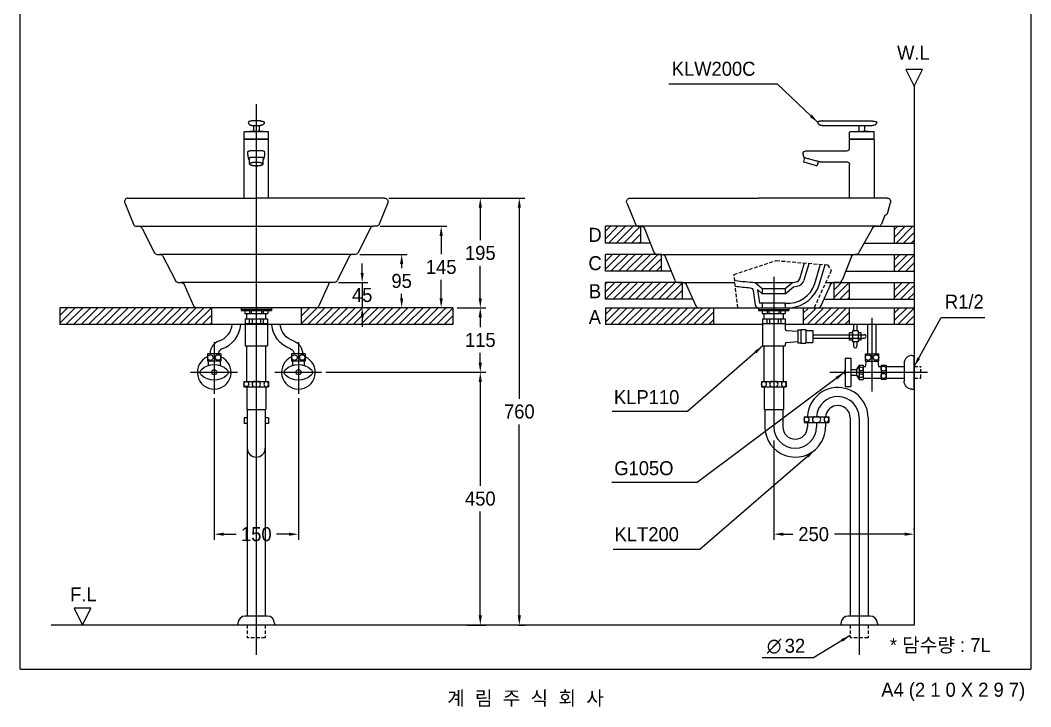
# Model space of a CAD drawing. Header units: millimetres. Extents: x 0 to 3800, y -67 to 2530.
# Drawn here: x 2000 to 3800, y -67 to 1156 of the extents above; entities that cross this region are included whole.
import ezdxf
from ezdxf.enums import TextEntityAlignment as Align
from ezdxf.lldxf.tags import DXFTag

# ---------------------------------------------------------------- set-up
doc = ezdxf.new("R2010")
doc.units = ezdxf.units.MM
doc.linetypes.add('DASHED2', pattern=[9.525, 6.35, -3.175])
for name, color, linetype in [('TEXT', 7, 'Continuous'), ('내부선 및 부속', 4, 'Continuous'), ('도각라인', 255, 'Continuous'), ('외형선', 3, 'Continuous'), ('점선', 6, 'DASHED2'), ('중심선', 1, 'DASHED'), ('치수선', 7, 'Continuous')]:
    doc.layers.add(name, color=color, linetype=linetype)
doc.styles.add('140911', font='HBATANG.TTF', dxfattribs={"height": 23})
doc.styles.add('____', font='')
doc.styles.add('타이틀', font='H2GTRM.TTF', dxfattribs={"height": 25})
doc.styles.get('____').set_extended_font_data('굴림')
tags = doc.linetypes.add('DASHDOT', pattern=[70, 31, -13, 13, -13]).pattern_tags.tags
tags[10:11] = [DXFTag(74, 4), DXFTag(75, 0), DXFTag(340, '0'), DXFTag(46, 0.0), DXFTag(50, 0.0), DXFTag(44, 0.0), DXFTag(45, 0.0)]
tags[8:9] = [DXFTag(74, 4), DXFTag(75, 0), DXFTag(340, '0'), DXFTag(46, 0.0), DXFTag(50, 0.0), DXFTag(44, 0.0), DXFTag(45, 0.0)]
tags[6:7] = [DXFTag(74, 4), DXFTag(75, 0), DXFTag(340, '0'), DXFTag(46, 0.0), DXFTag(50, 0.0), DXFTag(44, 0.0), DXFTag(45, 0.0)]
tags[4:5] = [DXFTag(74, 4), DXFTag(75, 0), DXFTag(340, '0'), DXFTag(46, 0.0), DXFTag(50, 0.0), DXFTag(44, 0.0), DXFTag(45, 0.0)]
tags = doc.linetypes.add('DASHED', pattern=[25.72, 12.86, -12.86]).pattern_tags.tags
tags[6:7] = [DXFTag(74, 4), DXFTag(75, 0), DXFTag(340, '0'), DXFTag(46, 0.0), DXFTag(50, 0.0), DXFTag(44, 0.0), DXFTag(45, 0.0)]
tags[4:5] = [DXFTag(74, 4), DXFTag(75, 0), DXFTag(340, '0'), DXFTag(46, 0.0), DXFTag(50, 0.0), DXFTag(44, 0.0), DXFTag(45, 0.0)]
doc.dimstyles.new('MSADIM', dxfattribs={"dimtxt": 33, "dimasz": 17, "dimexe": 10, "dimexo": 7.5, "dimgap": 10, "dimtad": 0, "dimtih": 1, "dimtoh": 1, "dimdec": 0, "dimzin": 1, "dimdsep": 46, "dimtxsty": '____', "dimcen": 11.25, "dimadec": 0, "dimazin": 0, "dimtfac": 1, "dimtdec": 0, "dimtix": 1, "dimtmove": 0, "dimatfit": 3, "dimfxl": 1, "dimtolj": 1, "dimtzin": 1, "dimarcsym": 0})

# ---------------------------------------------------------------- blocks, each defined once
blk = doc.blocks.new('*D17')
at = {"layer": '치수선', "color": 0, "linetype": 'Continuous', "lineweight": -2, "transparency": 16777216}
for p, q in [((2609.1, 705.7), (2609.1, 722.7)), ((2566.8, 688.7), (2619.1, 688.7)), ((2609.1, 688.7), (2609.1, 643.7)), ((2616.6, 643.7), (2619.1, 643.7)), ((2609.1, 626.7), (2609.1, 609.7))]:
    blk.add_line(p, q, dxfattribs=at)
at = {"layer": '치수선', "color": 0, "linetype": 'Continuous', "transparency": 16777216}
for points in [[(2606.3, 705.7), (2612, 705.7), (2609.1, 688.7)], [(2606.3, 626.7), (2612, 626.7), (2609.1, 643.7)]]:
    blk.add_solid(points, dxfattribs=at)
at = {"layer": '치수선', "color": 0, "linetype": 'Continuous', "transparency": 16777216, "insert": (2609.1, 666.2), "char_height": 25, "attachment_point": 5, "style": '____'}
blk.add_mtext('\\A1;45', dxfattribs=at)
blk = doc.blocks.new('*D18')
at = {"layer": '치수선', "color": 0, "linetype": 'Continuous', "lineweight": -2, "transparency": 16777216}
for p, q in [((2604.9, 738.7), (2689.4, 738.7)), ((2679.4, 721.7), (2679.4, 714)), ((2679.4, 660.7), (2679.4, 668.4)), ((2686.9, 643.7), (2689.4, 643.7))]:
    blk.add_line(p, q, dxfattribs=at)
at = {"layer": '치수선', "color": 0, "linetype": 'Continuous', "transparency": 16777216}
for points in [[(2676.6, 721.7), (2682.3, 721.7), (2679.4, 738.7)], [(2676.6, 660.7), (2682.3, 660.7), (2679.4, 643.7)]]:
    blk.add_solid(points, dxfattribs=at)
at = {"layer": '치수선', "color": 0, "linetype": 'Continuous', "transparency": 16777216, "insert": (2679.4, 691.2), "char_height": 25, "attachment_point": 5, "style": '____'}
blk.add_mtext('\\A1;95', dxfattribs=at)
blk = doc.blocks.new('*D19')
at = {"layer": '치수선', "color": 0, "linetype": 'Continuous', "lineweight": -2, "transparency": 16777216}
for p, q in [((2641.4, 788.7), (2759.8, 788.7)), ((2749.8, 771.7), (2749.8, 739)), ((2749.8, 660.7), (2749.8, 693.3)), ((2757.3, 643.7), (2759.8, 643.7))]:
    blk.add_line(p, q, dxfattribs=at)
at = {"layer": '치수선', "color": 0, "linetype": 'Continuous', "transparency": 16777216}
for points in [[(2747, 771.7), (2752.7, 771.7), (2749.8, 788.7)], [(2747, 660.7), (2752.7, 660.7), (2749.8, 643.7)]]:
    blk.add_solid(points, dxfattribs=at)
at = {"layer": '치수선', "color": 0, "linetype": 'Continuous', "transparency": 16777216, "insert": (2749.8, 716.2), "char_height": 25, "attachment_point": 5, "style": '____'}
blk.add_mtext('\\A1;145', dxfattribs=at)
blk = doc.blocks.new('*D20')
at = {"layer": '치수선', "color": 0, "linetype": 'Continuous', "lineweight": -2, "transparency": 16777216}
for p, q in [((2656.6, 838.7), (2829.5, 838.7)), ((2819.5, 821.7), (2819.5, 764)), ((2819.5, 660.7), (2819.5, 718.3)), ((2778, 643.7), (2829.5, 643.7))]:
    blk.add_line(p, q, dxfattribs=at)
at = {"layer": '치수선', "color": 0, "linetype": 'Continuous', "transparency": 16777216}
for points in [[(2816.6, 821.7), (2822.3, 821.7), (2819.5, 838.7)], [(2816.6, 660.7), (2822.3, 660.7), (2819.5, 643.7)]]:
    blk.add_solid(points, dxfattribs=at)
at = {"layer": '치수선', "color": 0, "linetype": 'Continuous', "transparency": 16777216, "insert": (2819.5, 741.2), "char_height": 25, "attachment_point": 5, "style": '____'}
blk.add_mtext('\\A1;195', dxfattribs=at)
blk = doc.blocks.new('*D21')
at = {"layer": '치수선', "color": 0, "linetype": 'Continuous', "lineweight": -2, "transparency": 16777216}
for p, q in [((2656.6, 838.7), (2899, 838.7)), ((2889, 821.7), (2889, 481.5)), ((2889, 95.7), (2889, 435.8)), ((2887, 78.7), (2899, 78.7))]:
    blk.add_line(p, q, dxfattribs=at)
at = {"layer": '치수선', "color": 0, "linetype": 'Continuous', "transparency": 16777216}
for points in [[(2886.1, 821.7), (2891.8, 821.7), (2889, 838.7)], [(2886.1, 95.7), (2891.8, 95.7), (2889, 78.7)]]:
    blk.add_solid(points, dxfattribs=at)
at = {"layer": '치수선', "color": 0, "linetype": 'Continuous', "transparency": 16777216, "insert": (2889, 458.7), "char_height": 25, "attachment_point": 5, "style": '____'}
blk.add_mtext('\\A1;760', dxfattribs=at)
blk = doc.blocks.new('*D22')
at = {"layer": '치수선', "color": 0, "linetype": 'Continuous', "lineweight": -2, "transparency": 16777216}
for p, q in [((2778, 643.7), (2829.5, 643.7)), ((2819.5, 626.7), (2819.5, 609)), ((2819.5, 545.7), (2819.5, 563.3)), ((2544.3, 528.7), (2829.5, 528.7))]:
    blk.add_line(p, q, dxfattribs=at)
at = {"layer": '치수선', "color": 0, "linetype": 'Continuous', "transparency": 16777216}
for points in [[(2816.6, 626.7), (2822.3, 626.7), (2819.5, 643.7)], [(2816.6, 545.7), (2822.3, 545.7), (2819.5, 528.7)]]:
    blk.add_solid(points, dxfattribs=at)
at = {"layer": '치수선', "color": 0, "linetype": 'Continuous', "transparency": 16777216, "insert": (2819.5, 586.2), "char_height": 25, "attachment_point": 5, "style": '____'}
blk.add_mtext('\\A1;115', dxfattribs=at)
blk = doc.blocks.new('*D23')
at = {"layer": '치수선', "color": 0, "linetype": 'Continuous', "lineweight": -2, "transparency": 16777216}
for p, q in [((2544.3, 528.7), (2829.5, 528.7)), ((2819.5, 511.7), (2819.5, 326.5)), ((2819.5, 95.7), (2819.5, 280.8)), ((2796.5, 78.7), (2829.5, 78.7))]:
    blk.add_line(p, q, dxfattribs=at)
at = {"layer": '치수선', "color": 0, "linetype": 'Continuous', "transparency": 16777216}
for points in [[(2816.6, 511.7), (2822.3, 511.7), (2819.5, 528.7)], [(2816.6, 95.7), (2822.3, 95.7), (2819.5, 78.7)]]:
    blk.add_solid(points, dxfattribs=at)
at = {"layer": '치수선', "color": 0, "linetype": 'Continuous', "transparency": 16777216, "insert": (2819.5, 303.7), "char_height": 25, "attachment_point": 5, "style": '____'}
blk.add_mtext('\\A1;450', dxfattribs=at)
blk = doc.blocks.new('*D24')
at = {"layer": '치수선', "color": 0, "linetype": 'Continuous', "lineweight": -2, "transparency": 16777216}
for p, q in [((2345.5, 482.7), (2345.5, 230.4)), ((2495.5, 482.7), (2495.5, 230.4)), ((2362.5, 240.4), (2384.5, 240.4)), ((2478.5, 240.4), (2456.4, 240.4))]:
    blk.add_line(p, q, dxfattribs=at)
at = {"layer": '치수선', "color": 0, "linetype": 'Continuous', "transparency": 16777216}
for points in [[(2362.5, 243.2), (2362.5, 237.6), (2345.5, 240.4)], [(2478.5, 243.2), (2478.5, 237.6), (2495.5, 240.4)]]:
    blk.add_solid(points, dxfattribs=at)
at = {"layer": '치수선', "color": 0, "linetype": 'Continuous', "transparency": 16777216, "insert": (2420.5, 240.4), "char_height": 25, "attachment_point": 5, "style": '____'}
blk.add_mtext('\\A1;150', dxfattribs=at)
blk = doc.blocks.new('*D25')
at = {"layer": '치수선', "color": 0, "linetype": 'Continuous', "lineweight": -2, "transparency": 16777216}
for p, q in [((3342.3, 407.1), (3342.3, 230.4)), ((3359.3, 240.4), (3375.9, 240.4)), ((3575.3, 240.4), (3450.5, 240.4)), ((3592.3, 247.9), (3592.3, 250.4))]:
    blk.add_line(p, q, dxfattribs=at)
at = {"layer": '치수선', "color": 0, "linetype": 'Continuous', "transparency": 16777216}
for points in [[(3359.3, 243.2), (3359.3, 237.6), (3342.3, 240.4)], [(3575.3, 243.2), (3575.3, 237.6), (3592.3, 240.4)]]:
    blk.add_solid(points, dxfattribs=at)
at = {"layer": '치수선', "color": 0, "linetype": 'Continuous', "transparency": 16777216, "insert": (3413.2, 240.4), "char_height": 25, "attachment_point": 5, "style": '____'}
blk.add_mtext('\\A1;250', dxfattribs=at)

msp = doc.modelspace()

# ---------------------------------------------------------------- hatches: boundary and pattern name
at = {"layer": '점선'}
h = msp.add_hatch(dxfattribs=at)
h.set_pattern_fill('ANSI31', color=256, scale=3)
h.set_pattern_definition([(45, (624.786, 9879.473), (-6.735192, 6.735192), [])])
h.paths.add_polyline_path([(2340.5, 643.7), (2070.5, 643.7), (2070.5, 613.7), (2340.5, 613.7)])
h.paths.add_polyline_path([(2770.5, 643.7), (2500.5, 643.7), (2500.5, 613.7), (2770.5, 613.7)])
h.paths.add_polyline_path([(3234.8, 643.7), (3208.6, 643.7), (3042.3, 643.7), (3042.3, 613.7), (3234.8, 613.7)])
h.paths.add_polyline_path([(3179.8, 688.7), (3171.3, 688.7), (3042.3, 688.7), (3042.3, 658.7), (3179.8, 658.7)])
h.paths.add_polyline_path([(3142.3, 738.7), (3134.2, 738.7), (3042.3, 738.7), (3042.3, 708.7), (3142.3, 708.7)])
h.paths.add_polyline_path([(3105.2, 788.7), (3101.3, 788.7), (3042.3, 788.7), (3042.3, 758.7), (3105.2, 758.7)])
h.paths.add_polyline_path([(3477.3, 643.7), (3417.3, 643.7), (3394.8, 643.7), (3394.8, 613.7), (3477.3, 613.7)])
h.paths.add_polyline_path([(3477.3, 688.7), (3449.8, 688.7), (3449.8, 658.7), (3477.3, 658.7)])
h.paths.add_polyline_path([(3592.3, 688.7), (3557.3, 688.7), (3557.3, 658.7), (3592.3, 658.7)])
h.paths.add_polyline_path([(3592.3, 643.7), (3557.3, 643.7), (3557.3, 613.7), (3592.3, 613.7)])
h.paths.add_polyline_path([(3592.3, 738.7), (3557.3, 738.7), (3557.3, 708.7), (3592.3, 708.7)])
h.paths.add_polyline_path([(3592.3, 788.7), (3557.3, 788.7), (3557.3, 758.7), (3592.3, 758.7)])

# ---------------------------------------------------------------- linework, layer by layer
at = {"color": 3}
msp.add_line((3510.3, 78.7), (3510.3, 78.7), dxfattribs=at)
at = {"layer": '내부선 및 부속', "linetype": 'Continuous'}
for p, q in [((2428.1, 976.2), (2412.8, 976.2)), ((2398.5, 956.2), (2398.5, 944.2)), ((2442, 956.7), (2399, 956.7)), ((2432.2, 957.6), (2408.7, 957.6)), ((2408.7, 957.6), (2408.7, 956.7)), ((2413, 968.4), (2428.1, 968.4)), ((2415.6, 968.4), (2415.6, 957.6)), ((2425.4, 968.4), (2425.4, 957.6)), ((2432.2, 956.7), (2432.2, 957.6)), ((2442.5, 944.2), (2442.5, 956.2)), ((3477.3, 944.2), (3477.3, 956.2)), ((3499.2, 956.7), (3477.8, 956.7)), ((3487.5, 957.6), (3499.2, 957.6)), ((3487.5, 956.7), (3487.5, 957.6)), ((3494.4, 957.6), (3494.4, 968.4)), ((3511, 957.6), (3499.2, 957.6)), ((3520.8, 956.7), (3499.2, 956.7)), ((3504.1, 968.4), (3504.1, 957.6)), ((3511, 956.7), (3511, 957.6)), ((3521.3, 944.2), (3521.3, 956.2)), ((2398.5, 943.2), (2398.5, 838.7)), ((2442, 943.7), (2399, 943.7)), ((2399, 943.7), (2442, 943.7)), ((2442.5, 838.7), (2442.5, 943.2)), ((3477.3, 928.1), (3477.3, 943.2)), ((3477.8, 943.7), (3499.2, 943.7)), ((3499.2, 943.7), (3477.8, 943.7)), ((3520.8, 943.7), (3499.2, 943.7)), ((3499.2, 943.7), (3520.8, 943.7)), ((3521.3, 943.2), (3521.3, 838.7)), ((2412.2, 923.1), (2412.2, 923.1)), ((2428.8, 923.1), (2412.2, 923.1)), ((2428.8, 923.1), (2428.8, 923.1)), ((3445.1, 923.1), (3472.3, 923.1)), ((2408, 907.8), (2408, 900.5)), ((2433, 900.5), (2433, 907.8)), ((3395.6, 903.8), (3397.5, 911)), ((3418.5, 896.6), (3396.3, 902.6)), ((3421.7, 904.4), (3419.7, 897.3)), ((3425, 903.6), (3445.1, 903.6)), ((3445.1, 903.6), (3472.3, 903.6)), ((3477.3, 838.7), (3477.3, 898.6)), ((2211.8, 788.7), (2629.1, 788.7)), ((2592, 738.7), (2248.9, 738.7)), ((3142.3, 738.7), (3486.3, 738.7)), ((3388.7, 695.4), (3397.2, 723.4)), ((3396.3, 693.1), (3405.3, 722.7)), ((3415.4, 686.9), (3425.7, 721)), ((3423, 684.7), (3433.9, 720.3)), ((2554.4, 688.7), (2286.6, 688.7)), ((3180.9, 688.7), (3269, 688.7)), ((3268, 688.7), (3273, 688.7)), ((3308.8, 688.7), (3375.8, 688.7)), ((3308.8, 688.7), (3321.8, 677.7)), ((3362.8, 677.7), (3375.8, 688.7)), ((3375.8, 688.7), (3382.4, 689.8)), ((3434.7, 688.7), (3448.6, 688.7)), ((3305.4, 674.2), (3309, 648.8)), ((3313.2, 675.9), (3316.7, 651.7)), ((3313.2, 675.9), (3321.8, 668.7)), ((3321.8, 677.7), (3362.8, 677.7)), ((3321.8, 677.7), (3321.8, 668.7)), ((3362.8, 668.7), (3321.8, 668.7)), ((3362.8, 668.7), (3377.1, 680.8)), ((3362.8, 677.7), (3362.8, 668.7)), ((3377.1, 680.8), (3383.8, 682)), ((3362.8, 651.7), (3316.7, 651.7)), ((3321.8, 651.7), (3321.8, 643.7)), ((3362.8, 651.7), (3362.8, 643.7)), ((2393.5, 643.7), (2393.5, 638.7)), ((2393.5, 640.7), (2447.5, 640.7)), ((2393.5, 638.7), (2447.5, 638.7)), ((2400, 638.7), (2400, 633.7)), ((2400, 633.7), (2441, 633.7)), ((2403.5, 623.7), (2403.5, 633.7)), ((2408.5, 638.7), (2408.5, 633.7)), ((2411.5, 638.7), (2411.5, 633.7)), ((2429.5, 638.7), (2429.5, 633.7)), ((2432.5, 638.7), (2432.5, 633.7)), ((2437.5, 623.7), (2437.5, 633.7)), ((2441, 638.7), (2441, 633.7)), ((2447.5, 643.7), (2447.5, 638.7)), ((3208.6, 643.7), (3420.8, 643.7)), ((3315.3, 643.7), (3315.3, 638.7)), ((3315.3, 640.7), (3369.3, 640.7)), ((3315.3, 638.7), (3369.3, 638.7)), ((3321.8, 638.7), (3321.8, 633.7)), ((3321.8, 633.7), (3362.8, 633.7)), ((3325.3, 623.7), (3325.3, 633.7)), ((3330.3, 638.7), (3330.3, 633.7)), ((3333.3, 638.7), (3333.3, 633.7)), ((3351.3, 638.7), (3351.3, 633.7)), ((3354.3, 638.7), (3354.3, 633.7)), ((3359.3, 623.7), (3359.3, 633.7)), ((3362.8, 638.7), (3362.8, 633.7)), ((3369.3, 643.7), (3369.3, 638.7)), ((2400.5, 623.7), (2400.5, 575.7)), ((2400.5, 623.7), (2440.5, 623.7)), ((2400.5, 615.7), (2440.5, 615.7)), ((2403.5, 615.7), (2437.5, 615.7)), ((2408, 623.7), (2408, 615.7)), ((2413, 623.7), (2413, 615.7)), ((2428, 623.7), (2428, 615.7)), ((2433, 623.7), (2433, 615.7)), ((2440.5, 623.7), (2440.5, 578.9)), ((3322.3, 623.7), (3322.3, 575.7)), ((3322.3, 623.7), (3362.3, 623.7)), ((3322.3, 615.7), (3362.3, 615.7)), ((3325.3, 615.7), (3359.3, 615.7)), ((3329.8, 623.7), (3329.8, 615.7)), ((3334.8, 623.7), (3334.8, 615.7)), ((3349.8, 623.7), (3349.8, 615.7)), ((3354.8, 623.7), (3354.8, 615.7)), ((3362.3, 623.7), (3362.3, 606.4)), ((3484.3, 613.7), (3484.3, 602.7)), ((3490.3, 613.7), (3490.3, 602.7)), ((3509.8, 561.4), (3509.8, 613.7)), ((3524.8, 561.4), (3524.8, 613.7)), ((3365, 603.4), (3385.3, 601.7)), ((3385.3, 604.2), (3385.3, 581.2)), ((3385.3, 604.2), (3390.3, 604.2)), ((3390.3, 604.7), (3390.3, 580.7)), ((3390.3, 604.7), (3399.3, 604.7)), ((3399.3, 604.7), (3399.3, 580.7)), ((3399.3, 603.4), (3411.8, 603.4)), ((3411.8, 603.4), (3411.8, 581.9)), ((3411.8, 595.7), (3503.8, 595.7)), ((3482.3, 599.2), (3476.8, 599.2)), ((3476.8, 586.2), (3476.8, 599.2)), ((3492.3, 602.7), (3482.3, 602.7)), ((3482.3, 602.7), (3482.3, 582.7)), ((3492.3, 602.7), (3492.3, 582.7)), ((3497.8, 599.2), (3492.3, 599.2)), ((3497.8, 586.2), (3497.8, 599.2)), ((2440.5, 578.9), (2440.5, 575.7)), ((3362.3, 578.9), (3362.3, 575.7)), ((3365, 581.9), (3385.3, 583.7)), ((3385.3, 581.2), (3390.3, 581.2)), ((3390.3, 580.7), (3399.3, 580.7)), ((3399.3, 581.9), (3411.8, 581.9)), ((3411.8, 589.7), (3503.8, 589.7)), ((3482.3, 586.2), (3476.8, 586.2)), ((3492.3, 582.7), (3482.3, 582.7)), ((3484.3, 582.7), (3484.3, 575)), ((3490.3, 582.7), (3490.3, 575)), ((3497.8, 586.2), (3492.3, 586.2)), ((2333.5, 561.4), (2333.5, 548.4)), ((2357.5, 561.4), (2333.5, 561.4)), ((2357.5, 561.4), (2357.5, 548.4)), ((2400.5, 575.7), (2440.5, 575.7)), ((2403.5, 512.6), (2403.5, 575.7)), ((2437.5, 512.6), (2437.5, 575.7)), ((2483.5, 561.4), (2483.5, 548.4)), ((2507.5, 561.4), (2483.5, 561.4)), ((2507.5, 561.4), (2507.5, 548.4)), ((3322.3, 575.7), (3362.3, 575.7)), ((3325.3, 512.6), (3325.3, 575.7)), ((3359.3, 512.6), (3359.3, 575.7)), ((3505.3, 561.4), (3529.3, 561.4)), ((3505.3, 548.4), (3505.3, 561.4)), ((3529.3, 548.4), (3529.3, 561.4)), ((3588.3, 558.7), (3592.3, 558.7)), ((3592.3, 498.7), (3592.3, 558.7)), ((2357.5, 548.4), (2333.5, 548.4)), ((2335, 548.4), (2335, 541)), ((2356, 548.4), (2356, 541)), ((2507.5, 548.4), (2483.5, 548.4)), ((2485, 548.4), (2485, 541)), ((2506, 548.4), (2506, 541)), ((3469.3, 553.7), (3469.3, 503.7)), ((3469.3, 553.7), (3479.3, 553.7)), ((3479.3, 553.7), (3479.3, 503.7)), ((3494.3, 541.7), (3489.3, 533.4)), ((3494.3, 541.7), (3501.3, 541.7)), ((3494.3, 541.7), (3494.3, 515.7)), ((3501.3, 541.7), (3501.3, 515.7)), ((3505.3, 548.4), (3529.3, 548.4)), ((3505.8, 538.9), (3507.3, 548.4)), ((3527.3, 548.4), (3528.8, 538.9)), ((3533.3, 541.2), (3533.3, 516.2)), ((3533.3, 541.2), (3542.3, 541.2)), ((3542.3, 541.2), (3542.3, 516.2)), ((3574.3, 544.7), (3574.3, 512.7)), ((3479.3, 533.4), (3489.3, 533.4)), ((3479.3, 523.9), (3489.3, 523.9)), ((3489.3, 533.4), (3489.3, 523.9)), ((3489.3, 523.9), (3494.3, 515.7)), ((3501.3, 538.9), (3505.8, 538.9)), ((3528.8, 538.9), (3533.3, 538.9)), ((3542.3, 538.9), (3574.3, 538.9)), ((2398.5, 512.6), (2442.5, 512.6)), ((2398.5, 512.6), (2398.5, 502.6)), ((2442.5, 512.6), (2442.5, 502.6)), ((3320.4, 512.6), (3364.4, 512.6)), ((3320.4, 512.6), (3320.4, 502.6)), ((3364.4, 512.6), (3364.4, 502.6)), ((3494.3, 515.7), (3501.3, 515.7)), ((3501.3, 518.4), (3533.3, 518.4)), ((3533.3, 516.2), (3542.3, 516.2)), ((3542.3, 518.4), (3574.3, 518.4)), ((2398.5, 502.6), (2442.5, 502.6)), ((2403.5, 502.6), (2403.5, 462.6)), ((2437.5, 502.6), (2437.5, 462.6)), ((3320.4, 502.6), (3364.4, 502.6)), ((3325.4, 502.6), (3325.4, 462.6)), ((3359.4, 502.6), (3359.4, 462.6)), ((3469.3, 503.7), (3479.3, 503.7)), ((3588.3, 498.7), (3592.3, 498.7)), ((2403.5, 462.6), (2437.5, 462.6)), ((2404.5, 462.6), (2404.5, 94.7)), ((2436.5, 462.6), (2436.5, 94.7)), ((3325.4, 462.6), (3359.4, 462.6)), ((3326.4, 462.6), (3326.4, 431.6)), ((3358.4, 462.6), (3358.4, 431.6)), ((3402.4, 449.6), (3402.4, 450.7)), ((2398.7, 447.6), (2398.7, 437.6)), ((2404.5, 447.6), (2398.7, 447.6)), ((2404.5, 437.6), (2398.7, 437.6)), ((2442.2, 447.6), (2436.5, 447.6)), ((2442.2, 437.6), (2436.5, 437.6)), ((2442.2, 447.6), (2442.2, 437.6)), ((3396.4, 449.6), (3422.4, 449.6)), ((3396.4, 449.6), (3396.4, 439.6)), ((3396.4, 439.6), (3422.4, 439.6)), ((3402.4, 439.6), (3402.4, 431.6)), ((3422.4, 449.6), (3440.4, 449.6)), ((3422.4, 439.6), (3440.4, 439.6)), ((3434.4, 439.6), (3434.4, 431.6)), ((3440.4, 449.6), (3440.4, 439.6)), ((3478.3, 447.6), (3478.3, 94.7)), ((3510.3, 447.6), (3510.3, 94.7)), ((2439.9, 94.7), (2400.9, 94.7)), ((3513.8, 94.7), (3474.8, 94.7)), ((2387.9, 81.7), (2387.9, 78.7)), ((2436.4, 78.7), (2436.4, 78.7)), ((2452.9, 81.7), (2452.9, 78.7)), ((3461.8, 81.7), (3461.8, 78.7)), ((3526.8, 81.7), (3526.8, 78.7))]:
    msp.add_line(p, q, dxfattribs=at)
at = {"layer": '내부선 및 부속', "linetype": 'Continuous', "flags": 128}
for points in [[(3300, 679.3, -0.350251), (3305.4, 674.2)], [(2481.7, 570.3, -0.300072), (2448.1, 613.7)], [(2486.5, 584.5, -0.291161), (2463.1, 613.7)], [(2486.5, 584.5, -0.321708), (2503, 561.4)], [(2481.7, 570.3, -0.323088), (2488, 561.4)], [(2322.7, 533.8, -0.388889), (2368.2, 533.8)], [(2472.7, 533.8, -0.388889), (2518.2, 533.8)], [(2322.7, 523.5, -0.44), (2322.7, 533.8)], [(2368.2, 523.5, -0.388889), (2322.7, 523.5)], [(2368.2, 533.8, -0.44), (2368.2, 523.5)], [(2472.7, 523.5, -0.44), (2472.7, 533.8)], [(2518.2, 523.5, -0.388889), (2472.7, 523.5)], [(2518.2, 533.8, -0.44), (2518.2, 523.5)], [(2402.7, 502.7, -0.859727), (2402.7, 512.6)], [(2402.7, 512.6, -0.859727), (2402.7, 502.7)], [(3324.6, 502.7, -0.859727), (3324.6, 512.6)], [(3324.6, 512.6, -0.859727), (3324.6, 502.7)], [(3588.3, 498.7, -0.414214), (3574.3, 512.7)], [(3400.6, 439.7, -0.859727), (3400.6, 449.6)], [(3400.6, 449.6, -0.859727), (3400.6, 439.7)]]:
    msp.add_lwpolyline(points, format="xyb", dxfattribs=at)
at = {"layer": '내부선 및 부속', "linetype": 'Continuous'}
for centre, radius in [((2338.5, 554.8), 5), ((2352.4, 555.1), 5), ((2488.5, 554.8), 5), ((2502.4, 555.1), 5), ((3510.3, 554.8), 5), ((3524.3, 555.1), 5), ((2345.5, 528.7), 4.5), ((2495.5, 528.7), 4.5), ((3497.8, 534.7), 3.5), ((3497.8, 522.7), 3.5), ((3537.8, 535.2), 4.5), ((3537.8, 522.2), 4.5)]:
    msp.add_circle(centre, radius, dxfattribs=at)
for centre, radius, start, end in [((2399, 956.2), 0.5, 90, 180), ((2442, 956.2), 0.5, 0, 90), ((3477.8, 956.2), 0.5, 90, 180), ((3520.8, 956.2), 0.5, 0, 90), ((2399, 944.2), 0.5, 180, 270), ((2399, 943.2), 0.5, 90, 180), ((2442, 944.2), 0.5, 270, 0), ((2442, 943.2), 0.5, 0, 90), ((3477.8, 944.2), 0.5, 180, 270), ((3477.8, 943.2), 0.5, 90, 180), ((3520.8, 944.2), 0.5, 270, 0), ((3520.8, 943.2), 0.5, 0, 90), ((3472.3, 928.1), 5, 270, 0), ((3396.6, 903.5), 1, 165, 255), ((3396.4, 911.7), 0.5, 200.8284, 254.9997), ((3418.8, 897.6), 1, 255, 345), ((3353.7, 1307), 620, 262.5818, 265.8414), ((3367.5, 701.5), 50, 264.5137, 343.0879), ((3367.5, 701.5), 58, 275.0937, 343.1774), ((3381, 697.7), 8, 279.8658, 343.0879), ((3381, 697.7), 16, 279.9713, 343.0879), ((3353.7, 1307), 630, 262.7002, 265.1056), ((3315, 649.7), 6, 188.13, 270), ((2343.2, 617.5), 34.8, 288.8443, 353.7782), ((2343.2, 617.5), 49.8, 288.8443, 355.6564), ((3365.3, 606.4), 3, 180, 265.0303), ((3503.8, 592.7), 3, 270, 90.0024), ((2362.3, 561.5), 24.3, 108.8443, 180.1778), ((3365.3, 578.9), 3, 94.9697, 180), ((2362.3, 561.5), 9.31, 108.8443, 180.4644), ((3487.3, 575), 3, 180.0026, 0), ((3588.3, 544.7), 14, 90, 180), ((2345.5, 528.7), 30, 113.5782, 66.4218), ((2495.5, 528.7), 30, 113.5782, 66.4218), ((3475.7, 528.7), 7.84, 144.9654, 215.0346), ((2418, 507.6), 5, 90, 270), ((2423, 507.6), 5, 270, 90), ((2439, 507.6), 5, 98.6269, 261.3731), ((2437.5, 507.6), 5, 278.6269, 81.3731), ((3339.9, 507.6), 5, 90, 270), ((3344.9, 507.6), 5, 270, 90), ((3360.9, 507.6), 5, 98.6269, 261.3731), ((3359.4, 507.6), 5, 278.6269, 81.3731), ((3456.3, 447.6), 54, 128.8985, 176.6714), ((3456.3, 447.6), 54, 94.1511, 128.8985), ((3456.3, 447.6), 54, 0, 94.1511), ((3456.3, 447.6), 22, 100.2345, 174.7841), ((3456.3, 447.6), 22, 0, 100.2345), ((3415.9, 444.6), 5, 134.3525, 225.6475), ((3415.9, 444.6), 5, 90, 134.3525), ((3415.9, 444.6), 5, 225.6475, 270), ((3415.9, 444.6), 5, 269.9983, 270), ((3420.9, 444.6), 5, 72.5424, 90), ((3420.9, 444.6), 5, 270, 287.4576), ((3420.9, 444.6), 5, 270, 270.0017), ((3420.9, 444.6), 5, 287.4559, 72.5441), ((3436.9, 444.6), 5, 98.6269, 261.3731), ((3435.4, 444.6), 5, 278.6269, 81.3731), ((3380.4, 431.6), 54, 180, 321.0576), ((3380.4, 431.6), 22, 180, 0), ((3380.4, 431.6), 54, 321.0576, 0), ((2420.4, 393.6), 16, 180, 0), ((2400.9, 81.7), 13, 90, 180), ((2439.9, 81.7), 13, 0, 90), ((3474.8, 81.7), 13, 90, 180), ((3513.8, 81.7), 13, 0, 90)]:
    msp.add_arc(centre, radius, start, end, dxfattribs=at)
for points, knots in [([(2412.2, 976.2), (2412.1, 976.2), (2411.4, 976.1), (2410.4, 976), (2409.2, 975.7), (2408.3, 975.4), (2407.5, 975.1), (2406.8, 974.6), (2406.4, 974.2), (2406.3, 973.9), (2406.3, 973.7)], [0, 0, 0, 0, 0.076422, 0.304288, 0.433188, 0.56244, 0.685546, 0.798913, 0.902815, 1, 1, 1, 1]), ([(2428.9, 976.2), (2429.1, 976.2), (2429.7, 976.1), (2430.7, 976), (2431.9, 975.7), (2432.8, 975.4), (2433.6, 975.1), (2434.3, 974.6), (2434.7, 974.2), (2434.8, 973.9), (2434.8, 973.7)], [0, 0, 0, 0, 0.076422, 0.304288, 0.433188, 0.56244, 0.685546, 0.798913, 0.902815, 1, 1, 1, 1]), ([(3429.1, 976.2), (3445.5, 976.2), (3461.9, 976.2), (3486.5, 976.2), (3494.7, 976.2), (3507, 976.2), (3511.1, 976.2), (3515.7, 976.2), (3516.2, 976.2), (3516.9, 976.2), (3517.1, 976.2), (3517.2, 976.2)], [0, 0, 0, 0, 0.557919, 0.557919, 0.836879, 0.836879, 0.976358, 0.976358, 0.993793, 0.993793, 1, 1, 1, 1]), ([(3517.2, 976.2), (3517.6, 976.2), (3517.9, 976.2), (3519.2, 976.1), (3520.3, 976), (3522.2, 975.7), (3523.2, 975.5), (3524.5, 975), (3525.3, 974.6), (3525.7, 974), (3525.7, 973.7)], [0, 0, 0, 0, 0.096932, 0.096932, 0.397954, 0.397954, 0.698977, 0.698977, 0.849489, 1, 1, 1, 1]), ([(3517.2, 968.4), (3517.2, 968.4), (3517.3, 968.4), (3518.4, 968.4), (3519.5, 968.6), (3521.7, 969.2), (3522.8, 969.6), (3524.3, 970.8), (3525.3, 971.6), (3525.7, 973.1), (3525.7, 973.7)], [0, 0, 0, 0, 0.00316, 0.00316, 0.33544, 0.33544, 0.66772, 0.66772, 0.849485, 1, 1, 1, 1]), ([(3429.1, 968.4), (3429.7, 968.4), (3430.2, 968.4), (3431.3, 968.4), (3431.9, 968.4), (3437, 968.4), (3441.5, 968.4), (3455.1, 968.4), (3464.1, 968.4), (3482.2, 968.4), (3491.3, 968.4), (3504.8, 968.4), (3509.4, 968.4), (3514.4, 968.4), (3515, 968.4), (3516.1, 968.4), (3516.7, 968.4), (3517.2, 968.4)], [0, 0, 0, 0, 0.018879, 0.018879, 0.038124, 0.038124, 0.192083, 0.192083, 0.5, 0.5, 0.807918, 0.807918, 0.961876, 0.961876, 0.981121, 0.981121, 1, 1, 1, 1]), ([(3394.7, 920.4), (3394.7, 920.7), (3395.2, 921.4), (3396.1, 921.8), (3397.5, 922.4), (3398.5, 922.6), (3400.7, 923), (3401.8, 923), (3403.3, 923.1), (3403.6, 923.1), (3404, 923.1)], [0, 0, 0, 0, 0.150513, 0.301026, 0.301026, 0.602052, 0.602052, 0.903078, 0.903078, 1, 1, 1, 1]), ([(3396, 911.6), (3395.8, 912), (3395.4, 913.3), (3395.1, 915.2), (3394.8, 917.3), (3394.8, 918.6), (3394.7, 919.1)], [0, 0, 0, 0, 0.190714, 0.503203, 0.772698, 1, 1, 1, 1]), ([(3404, 923.1), (3404.2, 923.1), (3404.4, 923.1), (3405.1, 923.1), (3405.7, 923.1), (3410.7, 923.1), (3415.1, 923.1), (3428.1, 923.1), (3436.6, 923.1), (3445.1, 923.1)], [0, 0, 0, 0, 0.014449, 0.014449, 0.055029, 0.055029, 0.379668, 0.379668, 1, 1, 1, 1]), ([(2406.7, 909.5), (2406.6, 909.8), (2406.8, 910.2), (2407.7, 910.8), (2408.4, 911.1), (2409.5, 911.3)], [0, 0, 0, 0, 0.5, 0.5, 1, 1, 1, 1]), ([(2407.9, 907), (2407.9, 907.1), (2407.8, 907.2), (2407.3, 908), (2407, 908.8), (2406.7, 909.5)], [0, 0, 0, 0, 0.104089, 0.104089, 1, 1, 1, 1]), ([(2409.8, 911), (2408.7, 910.8), (2408, 910.5), (2407.2, 909.9), (2407.1, 909.5), (2407.2, 909.2)], [0, 0, 0, 0, 0.5, 0.5, 1, 1, 1, 1]), ([(2408, 900.5), (2408, 900.3), (2408, 900), (2408.2, 899.5), (2408.6, 899.1), (2409.1, 898.7), (2409.8, 898.3), (2410.6, 897.9), (2411.6, 897.6), (2412.7, 897.3), (2413.9, 897.1), (2415.2, 896.9), (2416.6, 896.7), (2418, 896.6), (2419.3, 896.6), (2420.1, 896.6), (2420.5, 896.6)], [0, 0, 0, 0, 0.047387, 0.103431, 0.162856, 0.230857, 0.309647, 0.393458, 0.475375, 0.555441, 0.634323, 0.712475, 0.790172, 0.867585, 0.944831, 1, 1, 1, 1]), ([(2409.5, 911.3), (2410.3, 911.4), (2411.2, 911.5), (2413, 911.5), (2414, 911.5), (2416.7, 911.6), (2418.6, 911.6), (2422.3, 911.6), (2424.2, 911.6), (2426.9, 911.5), (2427.9, 911.5), (2429.7, 911.5), (2430.6, 911.4), (2431.4, 911.3)], [0, 0, 0, 0, 0.124994, 0.124994, 0.249994, 0.249994, 0.499996, 0.499996, 0.749998, 0.749998, 0.874999, 0.874999, 1, 1, 1, 1]), ([(2431.2, 911), (2430.4, 911.1), (2429.5, 911.1), (2427.7, 911.2), (2426.8, 911.2), (2424.1, 911.2), (2422.3, 911.2), (2418.6, 911.2), (2416.8, 911.2), (2414.1, 911.2), (2413.2, 911.2), (2411.4, 911.1), (2410.5, 911.1), (2409.8, 911)], [0, 0, 0, 0, 0.125, 0.125, 0.25, 0.25, 0.5, 0.5, 0.75, 0.75, 0.875, 0.875, 1, 1, 1, 1]), ([(2420.5, 896.6), (2420.7, 896.6), (2421.5, 896.6), (2422.7, 896.6), (2424.1, 896.7), (2425.4, 896.8), (2426.7, 897), (2427.9, 897.2), (2429.1, 897.5), (2430.1, 897.8), (2430.9, 898.2), (2431.7, 898.6), (2432.2, 899), (2432.6, 899.5), (2432.9, 900), (2433, 900.4), (2433, 900.6), (2433, 900.6)], [0, 0, 0, 0, 0.040116, 0.116433, 0.192833, 0.269355, 0.346087, 0.423152, 0.500729, 0.579106, 0.658755, 0.740441, 0.816305, 0.880359, 0.936818, 0.990287, 1, 1, 1, 1]), ([(2431.2, 911), (2432.2, 910.8), (2432.9, 910.5), (2433.7, 909.9), (2433.9, 909.5), (2433.7, 909.2)], [0, 0, 0, 0, 0.5, 0.5, 1, 1, 1, 1]), ([(2433, 907), (2433, 907.1), (2433.1, 907.2), (2433.6, 908), (2433.9, 908.8), (2434.2, 909.5)], [0, 0, 0, 0, 0.110365, 0.110365, 1, 1, 1, 1]), ([(3396.3, 911.2), (3396.3, 911.2), (3396.3, 911.2), (3396.3, 911.2), (3396.3, 911.2), (3396.4, 911.2), (3396.5, 911.2), (3396.6, 911.1), (3396.8, 911.1), (3397.3, 911)], [0, 0, 0, 0, 0.000686, 0.000686, 0.500343, 0.500343, 0.750171, 0.750171, 1, 1, 1, 1]), ([(3397.3, 911), (3398.1, 910.8), (3399.1, 910.5), (3401.4, 909.9), (3402.6, 909.5), (3403.8, 909.2)], [0, 0, 0, 0, 0.5, 0.5, 1, 1, 1, 1]), ([(3403.8, 909.2), (3406.5, 908.5), (3409.2, 907.8), (3414.5, 906.4), (3417.1, 905.7), (3419.7, 905)], [0, 0, 0, 0, 0.5, 0.5, 1, 1, 1, 1]), ([(3419.7, 905), (3420.7, 904.7), (3421.7, 904.4), (3423.1, 904), (3423.6, 903.9), (3424.6, 903.6), (3424.8, 903.6), (3425, 903.6), (3425, 903.6), (3425, 903.6)], [0, 0, 0, 0, 0.249916, 0.249916, 0.499831, 0.499831, 0.999662, 0.999662, 1, 1, 1, 1]), ([(3472.3, 903.6), (3472.4, 903.6), (3472.8, 903.5), (3473.3, 903.5), (3473.9, 903.3), (3474.5, 903), (3475.1, 902.7), (3475.7, 902.2), (3476.2, 901.6), (3476.7, 900.9), (3477.1, 900), (3477.2, 899.3), (3477.2, 898.8), (3477.2, 898.6)], [0, 0, 0, 0, 0.060601, 0.131456, 0.209729, 0.294561, 0.385409, 0.482015, 0.584419, 0.693049, 0.808969, 0.933214, 1, 1, 1, 1])]:
    msp.add_open_spline(points, degree=3, knots=knots, dxfattribs=at)
for points, weights in [([(2406.3, 973.7), (2406.3, 968.4), (2413, 968.4)], [1, 0.707106769085, 1]), ([(2434.8, 973.7), (2434.8, 968.4), (2428.1, 968.4)], [1, 0.707106769085, 1]), ([(3429.1, 976.2), (3420.6, 976.2), (3420.6, 973.7)], [1, 0.707106769085, 1]), ([(3420.6, 973.7), (3420.6, 968.4), (3429.1, 968.4)], [1, 0.707106769085, 1]), ([(2412.2, 923.1), (2404.9, 923.1), (2404.9, 920.4)], [1, 0.707106769085, 1]), ([(2404.9, 920.4), (2404.9, 914.2), (2406.7, 909.5)], [1, 0.864599227905, 0.854386508465]), ([(2436, 920.4), (2436, 923.1), (2428.8, 923.1)], [1, 0.707106769085, 1]), ([(2434.2, 909.5), (2436, 914.2), (2436, 920.4)], [0.854386508465, 0.864599227905, 1])]:
    msp.add_rational_spline(points, weights, degree=2, dxfattribs=at)
for points, degree in [([(2412.8, 976.2), (2412.7, 976.2), (2412.6, 976.2), (2412.5, 976.2), (2412.3, 976.2), (2412.2, 976.2)], 5), ([(2428.1, 976.2), (2428.2, 976.2), (2428.4, 976.2), (2428.6, 976.2), (2428.7, 976.2), (2428.9, 976.2)], 5), ([(2413, 968.4), (2413, 968.4), (2413, 968.4), (2413, 968.4), (2413, 968.4), (2413, 968.4)], 5), ([(2428.1, 968.4), (2428.1, 968.4), (2428.1, 968.4), (2428.1, 968.4), (2428.1, 968.4), (2428.1, 968.4)], 5), ([(3394.7, 919.1), (3394.7, 919.8), (3394.7, 920.4)], 2), ([(2407.2, 909.2), (2407.4, 908.6), (2407.7, 908.1), (2408, 907.5)], 3), ([(2434.2, 909.5), (2434.5, 910.2), (2433.6, 910.9), (2431.4, 911.3)], 3), ([(2433, 907.5), (2433.3, 908.1), (2433.5, 908.7), (2433.7, 909.2)], 3), ([(2398.5, 865.7), (2398.5, 865.7), (2398.5, 865.7), (2398.5, 865.6), (2398.5, 865.6), (2398.5, 865.6)], 5), ([(2442.5, 865.7), (2442.5, 865.7), (2442.5, 865.7), (2442.5, 865.6), (2442.5, 865.6), (2442.5, 865.6)], 5)]:
    msp.add_open_spline(points, degree=degree, dxfattribs=at)
for points in [[(2420.5, 902.6), (2409, 902.6), (2409, 899.6), (2409, 896.6), (2420.5, 896.6)], [(2420.5, 896.6), (2432, 896.6), (2432, 899.6), (2432, 902.6), (2420.5, 902.6)]]:
    msp.add_rational_spline(points, [1, 0.707106769085, 1, 0.707106769085, 1], degree=2, knots=[0, 0, 0, 0.5, 0.5, 1, 1, 1], dxfattribs=at)
msp.add_point((3362.8, 648.7), dxfattribs=at)
at = {"layer": '도각라인', "color": 7}
for p, q in [((2000, 0), (2000, 2530)), ((3800, 2530), (3800, 0)), ((2000, 0), (3800, 0))]:
    msp.add_line(p, q, dxfattribs=at)
at = {"layer": '외형선', "linetype": 'Continuous'}
for p, q in [((3607.3, 1068), (3577.3, 1068)), ((3577.3, 1068), (3592.3, 1038)), ((3592.3, 1038), (3607.3, 1068)), ((3592.3, 1038), (3592.3, 78.7)), ((2186.3, 830.4), (2201.5, 792.5)), ((2191.8, 838.7), (2420.5, 838.7)), ((2191.8, 838.7), (2420.5, 838.7)), ((2649.1, 838.7), (2420.5, 838.7)), ((2654.7, 830.4), (2639.5, 792.5)), ((3080.5, 830.5), (3095.8, 792.4)), ((3086.1, 838.7), (3314.8, 838.7)), ((3544.4, 838.7), (3314.8, 838.7)), ((3545.4, 813.1), (3550.2, 831.1)), ((3540.3, 808.7), (3533.8, 792.5)), ((2207, 788.7), (2211.8, 788.7)), ((2207, 788.7), (2211.8, 788.7)), ((2217.2, 785.3), (2238.8, 742)), ((2623.7, 785.4), (2602.1, 742)), ((2633.9, 788.7), (2629.1, 788.7)), ((3042.3, 758.7), (3042.3, 788.7)), ((3105.2, 788.7), (3042.3, 788.7)), ((3101.3, 788.7), (3106.1, 788.7)), ((3105.2, 758.7), (3105.2, 788.7)), ((3523.3, 788.7), (3106.1, 788.7)), ((3111.7, 784.9), (3128.7, 742.5)), ((3518, 785.6), (3494, 741.8)), ((3528.2, 788.7), (3523.3, 788.7)), ((3525.2, 788.7), (3592.3, 788.7)), ((3557.3, 758.7), (3557.3, 788.7)), ((3122.2, 758.7), (3042.3, 758.7)), ((3503.3, 758.7), (3592.3, 758.7)), ((2244.2, 738.7), (2248.9, 738.7)), ((2596.8, 738.7), (2592, 738.7)), ((3142.3, 738.7), (3042.3, 738.7)), ((3042.3, 708.7), (3042.3, 738.7)), ((3134.2, 738.7), (3143.2, 738.7)), ((3142.3, 708.7), (3142.3, 738.7)), ((3488.7, 738.7), (3486.3, 738.7)), ((3487.3, 738.7), (3592.3, 738.7)), ((3557.3, 708.7), (3557.3, 738.7)), ((2254.3, 735.4), (2276.3, 691.9)), ((2586.7, 735.4), (2564.6, 692)), ((3148.8, 734.9), (3165.7, 692.5)), ((3480.7, 734.9), (3463.8, 692.5)), ((3159.3, 708.7), (3042.3, 708.7)), ((3470.3, 708.7), (3592.3, 708.7)), ((2281.6, 688.7), (2286.6, 688.7)), ((2292, 685.1), (2308.9, 647.2)), ((2548.9, 685.1), (2532, 647.2)), ((2559.3, 688.7), (2554.4, 688.7)), ((3042.3, 658.7), (3042.3, 688.7)), ((3179.8, 688.7), (3042.3, 688.7)), ((3171.3, 688.7), (3181.1, 688.7)), ((3179.8, 658.7), (3179.8, 688.7)), ((3186.3, 685.1), (3203.2, 647.2)), ((3443.2, 685.1), (3426.3, 647.2)), ((3434.7, 688.7), (3436.9, 688.7)), ((3458.2, 688.7), (3448.6, 688.7)), ((3449.8, 688.7), (3592.3, 688.7)), ((3449.8, 658.7), (3449.8, 688.7)), ((3477.3, 658.7), (3477.3, 688.7)), ((3557.3, 658.7), (3557.3, 688.7)), ((3198.1, 658.7), (3042.3, 658.7)), ((3431.4, 658.7), (3592.3, 658.7)), ((2070.5, 643.7), (2070.5, 613.7)), ((2770.5, 643.7), (2070.5, 643.7)), ((2340.5, 643.7), (2340.5, 613.7)), ((2393.5, 643.7), (2447.5, 643.7)), ((2500.5, 643.7), (2500.5, 613.7)), ((2770.5, 643.7), (2770.5, 613.7)), ((3042.3, 643.7), (3042.3, 613.7)), ((3042.3, 643.7), (3208.6, 643.7)), ((3234.8, 643.7), (3234.8, 613.7)), ((3315.3, 643.7), (3369.3, 643.7)), ((3394.8, 643.7), (3394.8, 613.7)), ((3417.3, 643.7), (3592.3, 643.7)), ((3477.3, 613.7), (3477.3, 643.7)), ((3557.3, 613.7), (3557.3, 643.7)), ((2770.5, 613.7), (2070.5, 613.7)), ((3322.3, 613.7), (3042.3, 613.7)), ((3592.3, 613.7), (3362.3, 613.7)), ((2126, 108.7), (2096, 108.7)), ((2096, 108.7), (2111, 78.7)), ((2111, 78.7), (2126, 108.7)), ((3592.3, 78.7), (2054.9, 78.7))]:
    msp.add_line(p, q, dxfattribs=at)
at = {"layer": '외형선', "linetype": 'Continuous', "flags": 128}
for points in [[(2649.1, 838.7, -0.53191), (2654.7, 830.4)], [(3080.5, 830.5, -0.530598), (3086.1, 838.7)], [(3544.4, 838.7, -0.492171), (3550.2, 831.1)], [(2639.4, 792.3, -0.299198), (2633.9, 788.7)], [(2211.8, 788.7, -0.285066), (2217.2, 785.3)], [(3106.1, 788.7, -0.305096), (3111.7, 784.9)], [(3518, 785.6, -0.273519), (3523.3, 788.7)], [(2248.9, 738.7, -0.283297), (2254.3, 735.4)], [(2602.1, 742, -0.284405), (2596.8, 738.7)], [(3143.2, 738.7, -0.305593), (3148.8, 734.9)], [(3480.7, 734.9, -0.306679), (3486.3, 738.7)], [(2286.6, 688.7, -0.296388), (2292, 685.1)], [(3180.9, 688.7, -0.294817), (3186.3, 685.1)], [(3443.2, 685.1, -0.296392), (3448.6, 688.7)], [(2314.4, 643.7, -0.296391), (2308.9, 647.2)]]:
    msp.add_lwpolyline(points, format="xyb", dxfattribs=at)
at = {"layer": '외형선', "linetype": 'Continuous'}
for centre, start, end in [((2191.8, 832.7), 90, 202.0358), ((3539.6, 814.7), 275.9564, 345.0686), ((2207, 794.7), 203.3717, 270), ((3101.3, 794.7), 202.1534, 270), ((3528.2, 794.7), 270, 338.1986), ((2629.1, 782.7), 90, 153.4688), ((2244.2, 744.7), 206.4959, 270), ((2592, 732.7), 90, 152.908), ((3134.2, 744.7), 202.1488, 270), ((3488.7, 744.7), 270, 331.1892), ((2281.6, 694.7), 207.572, 270), ((2554.4, 682.7), 90, 156.0367), ((2559.3, 694.7), 270, 333.0885), ((3171.3, 694.7), 202.5182, 270), ((3448.6, 682.7), 139.277, 156.0367), ((3458.2, 694.7), 270, 338.1986), ((2526.6, 649.7), 270, 336.0375), ((3208.6, 649.7), 203.9625, 270), ((3420.8, 649.7), 270, 336.0373), ((3420.9, 649.7), 270, 336.0375)]:
    msp.add_arc(centre, 6, start, end, dxfattribs=at)
at = {"layer": '점선'}
for p, q in [((3271.4, 703.1), (3346.5, 727.7)), ((3346.5, 727.7), (3437.8, 719.9)), ((3278.1, 643.7), (3271.4, 703.1)), ((3444.6, 710.1), (3414, 643.7)), ((3437.8, 719.9), (3444.6, 710.1)), ((3592.3, 538.9), (3604.3, 538.9)), ((3604.3, 518.4), (3604.3, 538.9)), ((3592.3, 518.4), (3604.3, 518.4)), ((2404.4, 78.6), (2404.4, 55.6)), ((2436.4, 78.6), (2436.4, 55.6)), ((3478.3, 78.6), (3478.3, 55.6)), ((3510.3, 78.6), (3510.3, 55.6)), ((2436.4, 55.6), (2404.4, 55.6)), ((3510.3, 55.6), (3478.3, 55.6))]:
    msp.add_line(p, q, dxfattribs=at)
at = {"layer": '중심선', "linetype": 'DASHDOT'}
for p, q in [((2420.5, 1006.2), (2420.5, 25.6)), ((3342.3, 698.8), (3342.4, 431.6)), ((3517.3, 494.5), (3517.3, 625.6)), ((2345.5, 582.1), (2345.5, 490.2)), ((2495.5, 582.1), (2495.5, 490.2)), ((2303.3, 528.7), (2386.8, 528.7)), ((2453.3, 528.7), (2536.8, 528.7)), ((3442.1, 528.7), (3615.9, 528.7)), ((3418.4, 439.6), (3418.4, 431.6)), ((3494.3, 447.6), (3494.3, 25.6))]:
    msp.add_line(p, q, dxfattribs=at)
for centre, start, end in [((3456.3, 447.6), 0, 176.6714), ((3380.4, 431.6), 180, 0)]:
    msp.add_arc(centre, 38, start, end, dxfattribs=at)

# ---------------------------------------------------------------- texts
at = {"layer": 'TEXT', "style": '타이틀'}
for s, p in [('W.L', (3590.9, 1097.8)), ('F.L', (2112.4, 133.3))]:
    msp.add_text(s, height=25, dxfattribs=at).set_placement(p, align=Align.MIDDLE)
for s, p in [('D', (3023.9, 773.5)), ('C', (3023.9, 723)), ('B', (3023.9, 673.1)), ('A', (3023.5, 627.1)), ('* 담수량 : 7L ', (3643.3, 42.9)), ('계  림  주  식  회  사', (2900, -51.7))]:
    msp.add_text(s, height=25, dxfattribs=at).set_placement(p, align=Align.MIDDLE_CENTER)
msp.add_text('A4 (2 1 0 X 2 9 7)', height=25, dxfattribs=at).set_placement((3790, -36.5), align=Align.MIDDLE_RIGHT)
at = {"layer": 'TEXT', "char_height": 25, "width": 380.447, "attachment_point": 1, "line_spacing_factor": 0.963855, "style": '타이틀'}
for s, insert in [('\\A1;KLW200C', (3160.5, 1081.7)), ('\\A1;KLP110', (3057.6, 497)), ('\\A1;G105O', (3058.1, 370.5)), ('\\A1;KLT200', (3058.7, 252.9))]:
    msp.add_mtext(s, dxfattribs=dict(at, insert=insert))
at = {"layer": '치수선'}
for s, style, p in [('∅', '140911', (3329.9, 29.1)), ('32', '타이틀', (3361.8, 29.2))]:
    msp.add_text(s, height=25, dxfattribs=dict(at, style=style)).set_placement(p)
at = {"layer": '치수선', "linetype": 'Continuous', "insert": (3647.1, 667), "char_height": 25, "width": 380.447, "attachment_point": 1, "line_spacing_factor": 0.963855, "style": '타이틀'}
msp.add_mtext('\\A1;R1/2', dxfattribs=at)

# ---------------------------------------------------------------- dimensions: what is measured, and where the dimension line sits
at = {"layer": '치수선', "linetype": 'Continuous'}
for base, p1, p2, picture, middle in [((2819.5, 643.7), (2649.1, 838.7), (2770.5, 643.7), '*D20', (2819.5, 741.2)), ((2889, 78.7), (2649.1, 838.7), (2879.5, 78.7), '*D21', (2889, 458.7)), ((2749.8, 643.7), (2633.9, 788.7), (2749.8, 643.7), '*D19', (2749.8, 716.2)), ((2679.4, 643.7), (2597.4, 738.7), (2679.4, 643.7), '*D18', (2679.4, 691.2)), ((2609.1, 643.7), (2559.3, 688.7), (2609.1, 643.7), '*D17', (2609.1, 666.2))]:
    dim = msp.add_linear_dim(base=base, p1=p1, p2=p2, angle=90, dimstyle='MSADIM', override={"dimtxt": 25}, dxfattribs=at)
    dim.commit()
    dim.dimension.update_dxf_attribs({"geometry": picture, "text_midpoint": middle, "dimtype": 160})
for base, p2, picture, middle in [((2819.5, 643.7), (2770.5, 643.7), '*D22', (2819.5, 586.2)), ((2819.5, 78.7), (2789, 78.7), '*D23', (2819.5, 303.7))]:
    dim = msp.add_linear_dim(base=base, p1=(2536.8, 528.7), p2=p2, angle=90, dimstyle='MSADIM', override={"dimtxt": 25}, dxfattribs=at)
    dim.commit()
    dim.dimension.update_dxf_attribs({"geometry": picture, "text_midpoint": middle})
for base, p1, p2, picture, middle in [((2495.5, 240.4), (2345.5, 490.2), (2495.5, 490.2), '*D24', (2420.5, 240.4)), ((3592.3, 240.4), (3342.3, 414.6), (3592.3, 240.4), '*D25', (3413.2, 240.4))]:
    dim = msp.add_linear_dim(base=base, p1=p1, p2=p2, dimstyle='MSADIM', override={"dimtxt": 25}, dxfattribs=at)
    dim.commit()
    dim.dimension.update_dxf_attribs({"geometry": picture, "text_midpoint": middle, "dimtype": 160})

# ---------------------------------------------------------------- leaders
for points in [[(3420.6, 973.8), (3348.6, 1041.7), (3155.1, 1041.7)], [(3592.3, 538.9), (3640.1, 626.5), (3718.1, 626.5)], [(3322.5, 575.7), (3188.8, 458.9), (3054.3, 458.9)], [(3467.8, 528.5), (3206, 332.6), (3053.8, 332.5)], [(3415.1, 390.2), (3210.3, 213.2), (3056.4, 213.2)]]:
    msp.add_leader(points, dimstyle='MSADIM', override={"dimtxt": 25}, dxfattribs=at)
at = {"layer": '치수선'}
msp.add_leader([(3478.3, 60.2), (3413, 20.4), (3321.3, 20.4)], dimstyle='MSADIM', dxfattribs=at)

doc.saveas('drawing.dxf')
